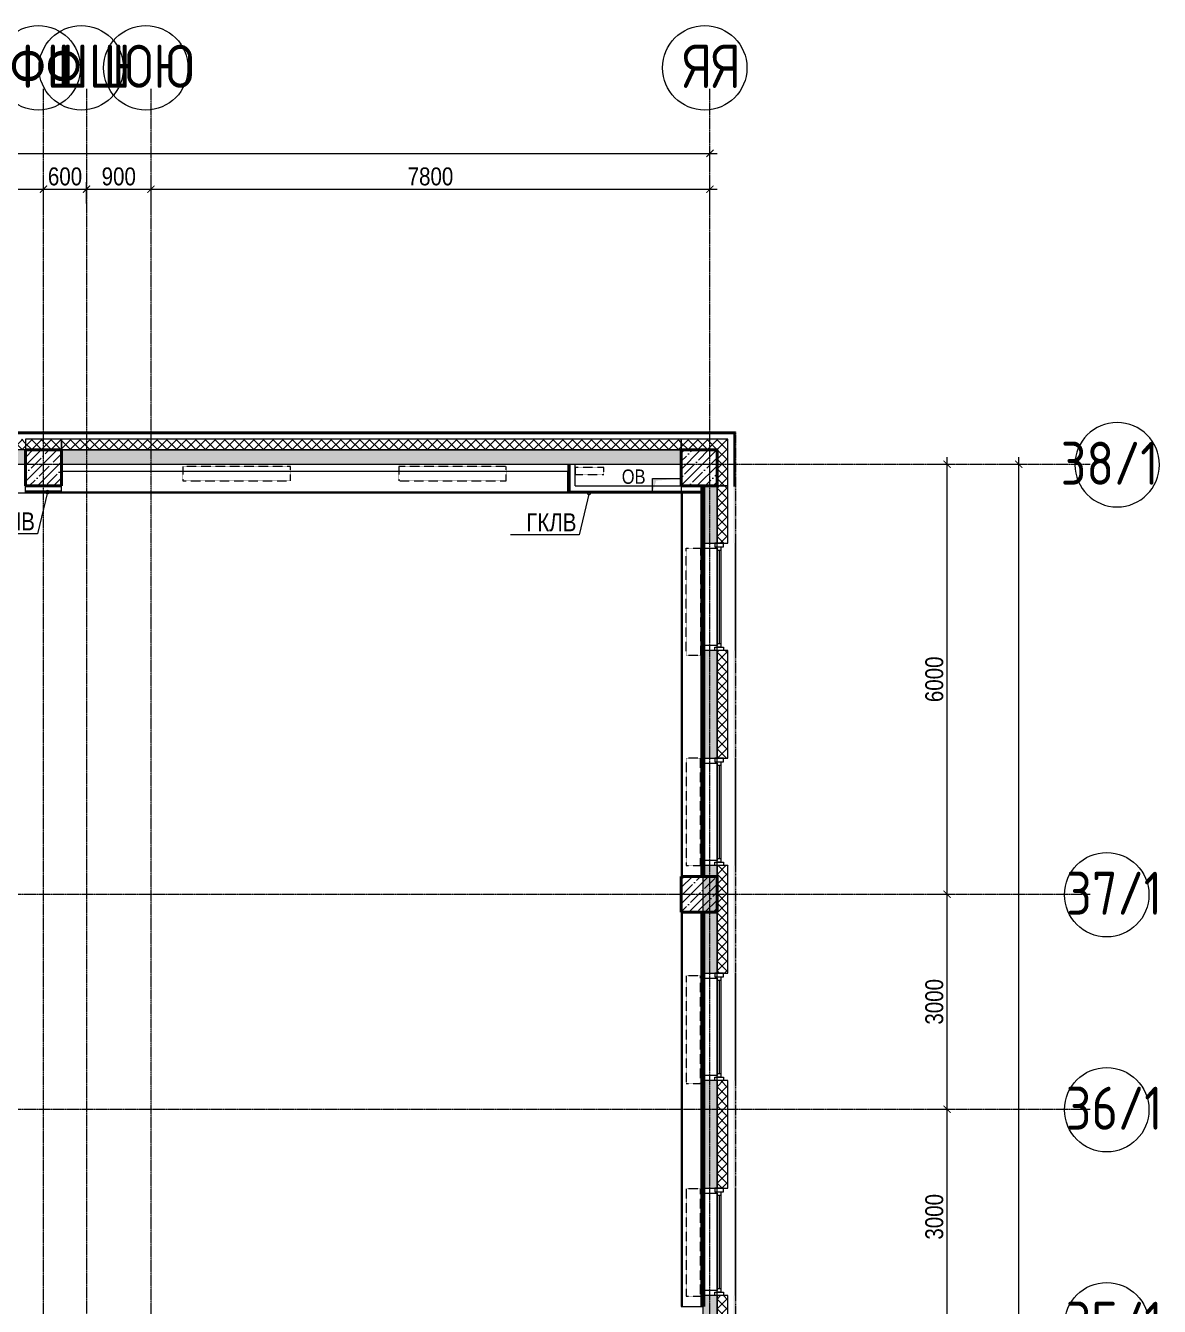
# Model space of a CAD drawing. Header units: millimetres. Extents: x -231292 to 573618, y -153144 to 564035.
# Drawn here: x 113933 to 129756, y 136180 to 154051 of the extents above; entities that cross this region are included whole.
import ezdxf
from ezdxf import colors
from ezdxf.entities.mleader import LeaderData, LeaderLine
from ezdxf.enums import TextEntityAlignment as Align
from ezdxf.math import Vec2, Vec3

# ---------------------------------------------------------------- set-up
doc = ezdxf.new("R2010")
doc.units = ezdxf.units.MM
for name, pattern in [('CENTER2', [28.575, 19.05, -3.175, 3.175, -3.175]), ('DASHED', [19.05, 12.7, -6.35]), ('HIDDEN2', [4.7625, 3.175, -1.5875])]:
    doc.linetypes.add(name, pattern=pattern)
doc.layers.get('0').update_dxf_attribs({"color": 250})
doc.layers.get('Defpoints').update_dxf_attribs({"color": 250})
for name, color, linetype, lineweight in [('11.4_11.5) Восст штроб. шпакл баз. 2 сл крс', 212, 'Continuous', 90), ('A-Wall_Материал_Газоблок_Контур', 250, 'Continuous', 0), ('АР_Колонны', 250, 'Continuous', 35), ('АР_Окна', 250, 'Continuous', 5), ('АР_Отопительные приборы', 250, 'HIDDEN2', 0), ('АР_Стены ЖБ', 250, 'Continuous', 35), ('АР_Стены ПЕНОблок', 250, 'Continuous', 20), ('АР_Утеплитель', 250, 'Continuous', 0), ('АР_Штриховка', 250, 'Continuous', 0), ('Зашивка радиаторов тип 5 (спорт желтый)', 250, 'Continuous', 0), ('Зашивки ГКЛ на всю высоту', 250, 'Continuous', 0), ('КМ_Фахверки', 250, 'Continuous', 80), ('ОВ_Отопление', 250, 'Continuous', 0), ('Размеры зашивки ГКЛ', 250, 'Continuous', 0), ('РД_Оси_100', 250, 'Continuous', 0), ('РД_Оси_размер', 250, 'Continuous', 0)]:
    doc.layers.add(name, color=color, linetype=linetype, lineweight=lineweight)
doc.layers.add('АР_Делит', color=250, linetype='Continuous', lineweight=0, plot=False)
doc.styles.add('style1', font='ARIALN.TTF')
doc.styles.add('ккк', font='isocpeur.ttf', dxfattribs={"width": 0.85, "oblique": 15})
doc.dimstyles.new('Dim100_ареал', dxfattribs={"dimscale": 100, "dimtxt": 2.5, "dimasz": 1, "dimexe": 1, "dimexo": 1, "dimgap": 0.5, "dimtad": 1, "dimzin": 12, "dimdsep": 46, "dimtxsty": 'style1', "dimblk": 'ARCHTICK', "dimcen": 1, "dimdle": 1, "dimclrd": 256, "dimclre": 256, "dimaunit": 1, "dimadec": 0, "dimazin": 3, "dimtfac": 1, "dimtmove": 1, "dimatfit": 3, "dimldrblk": 'OPEN30', "dimfxl": 2, "dimfxlon": 1, "dimtolj": 1, "dimtzin": 0, "dimlwd": 9, "dimlwe": 9, "dimarcsym": 0})
pattern_1 = [(45, (8883.4, 13229.69), (-112.2532, 112.2532), []), (45, (8995.66, 13229.69), (-112.2532, 112.2532), [198.4375, -39.6875, 0, -39.6875])]
pattern_2 = [(45, (8883.4, 13229.69), (-67.35192, 67.35192), []), (135, (8883.4, 13229.69), (-67.35192, -67.35192), [])]
pattern_3 = [(0, (8883.4027, 13229.6861), (0, 1), [])]

# ---------------------------------------------------------------- blocks, each defined once
blk = doc.blocks.new('A-iden')
at = {"linetype": 'Continuous', "lineweight": 5}
blk.add_circle((-0.73, -4.06), 5.89, dxfattribs=at)
at = {"color": 0, "linetype": 'Continuous', "lineweight": 20, "style": 'ккк', "width": 0.85}
blk.add_attdef('ID', text='', height=6, dxfattribs=at).set_placement((0.31, -3.85), align=Align.MIDDLE_CENTER)
blk = doc.blocks.new('_ArchTick')
at = {"color": 0, "linetype": 'ByBlock', "const_width": 0.15}
blk.add_lwpolyline([(-0.5, -0.5), (0.5, 0.5)], dxfattribs=at)
blk = doc.blocks.new('*D1460')
at = {"layer": 'Defpoints', "color": 0, "transparency": 16777216}
for p in [(116910, 125700), (117910, 125700), (116910, 122700)]:
    blk.add_point(p, dxfattribs=at)
at = {"layer": 'РД_Оси_размер', "lineweight": 9, "transparency": 16777216}
for p, q in [((117710, 125700), (118010, 125700)), ((117910, 122600), (117910, 125800)), ((117710, 122700), (118010, 122700))]:
    blk.add_line(p, q, dxfattribs=at)
at = {"layer": 'РД_Оси_размер', "lineweight": 9, "transparency": 16777216, "xscale": 100, "yscale": 100, "zscale": 100}
for p, rotation in [((117910, 125700), 90), ((117910, 122700), 270)]:
    blk.add_blockref('_ArchTick', p, dxfattribs=dict(at, rotation=rotation))
at = {"layer": 'РД_Оси_размер', "color": 0, "transparency": 16777216, "insert": (117732, 124200), "char_height": 250, "attachment_point": 5, "rotation": 90, "style": 'style1'}
blk.add_mtext('\\A1;3000', dxfattribs=at)
blk = doc.blocks.new('_Open30')
at = {"color": 0, "linetype": 'ByBlock', "lineweight": -2}
for p, q in [((-1, 0.27), (0, 0)), ((0, 0), (-1, -0.27)), ((0, 0), (-1, 0))]:
    blk.add_line(p, q, dxfattribs=at)
blk = doc.blocks.new('*D1461')
at = {"layer": 'Defpoints', "color": 0, "transparency": 16777216}
for p in [(116910, 128700), (117910, 128700), (116910, 125700)]:
    blk.add_point(p, dxfattribs=at)
at = {"layer": 'РД_Оси_размер', "lineweight": 9, "transparency": 16777216}
for p, q in [((117710, 128700), (118010, 128700)), ((117910, 125600), (117910, 128800)), ((117710, 125700), (118010, 125700))]:
    blk.add_line(p, q, dxfattribs=at)
at = {"layer": 'РД_Оси_размер', "lineweight": 9, "transparency": 16777216, "xscale": 100, "yscale": 100, "zscale": 100}
for p, rotation in [((117910, 128700), 90), ((117910, 125700), 270)]:
    blk.add_blockref('_ArchTick', p, dxfattribs=dict(at, rotation=rotation))
at = {"layer": 'РД_Оси_размер', "color": 0, "transparency": 16777216, "insert": (117732, 127200), "char_height": 250, "attachment_point": 5, "rotation": 90, "style": 'style1'}
blk.add_mtext('\\A1;3000', dxfattribs=at)
blk = doc.blocks.new('*D1462')
at = {"layer": 'Defpoints', "color": 0, "transparency": 16777216}
for p in [(116910, 134700), (117910, 134700), (116910, 128700)]:
    blk.add_point(p, dxfattribs=at)
at = {"layer": 'РД_Оси_размер', "lineweight": 9, "transparency": 16777216}
for p, q in [((117910, 128600), (117910, 134800)), ((117710, 134700), (118010, 134700)), ((117710, 128700), (118010, 128700))]:
    blk.add_line(p, q, dxfattribs=at)
at = {"layer": 'РД_Оси_размер', "lineweight": 9, "transparency": 16777216, "xscale": 100, "yscale": 100, "zscale": 100}
for p, rotation in [((117910, 134700), 90), ((117910, 128700), 270)]:
    blk.add_blockref('_ArchTick', p, dxfattribs=dict(at, rotation=rotation))
at = {"layer": 'РД_Оси_размер', "color": 0, "transparency": 16777216, "insert": (117732, 131700), "char_height": 250, "attachment_point": 5, "rotation": 90, "style": 'style1'}
blk.add_mtext('\\A1;6000', dxfattribs=at)
blk = doc.blocks.new('*D1463')
at = {"layer": 'Defpoints', "color": 0, "transparency": 16777216}
for p in [(116910, 134700), (118910, 134700), (116910, 100800)]:
    blk.add_point(p, dxfattribs=at)
at = {"layer": 'РД_Оси_размер', "lineweight": 9, "transparency": 16777216}
for p, q in [((118910, 100700), (118910, 134800)), ((118710, 134700), (119010, 134700)), ((118710, 100800), (119010, 100800))]:
    blk.add_line(p, q, dxfattribs=at)
at = {"layer": 'РД_Оси_размер', "lineweight": 9, "transparency": 16777216, "xscale": 100, "yscale": 100, "zscale": 100}
for p, rotation in [((118910, 134700), 90), ((118910, 100800), 270)]:
    blk.add_blockref('_ArchTick', p, dxfattribs=dict(at, rotation=rotation))
at = {"layer": 'РД_Оси_размер', "color": 0, "transparency": 16777216, "insert": (118732, 117750), "char_height": 250, "attachment_point": 5, "rotation": 90, "style": 'style1'}
blk.add_mtext('\\A1;33900', dxfattribs=at)
blk = doc.blocks.new('*D47')
at = {"layer": 'Defpoints', "color": 0, "transparency": 16777216}
for p in [(114600, 139039), (73200, 137039), (114600, 137039)]:
    blk.add_point(p, dxfattribs=at)
at = {"layer": 'РД_Оси_размер', "color": 0, "lineweight": 5, "transparency": 16777216}
for p, q in [((73200, 138839), (73200, 139139)), ((114600, 138839), (114600, 139139)), ((73100, 139039), (114700, 139039))]:
    blk.add_line(p, q, dxfattribs=at)
at = {"layer": 'РД_Оси_размер', "color": 0, "lineweight": 5, "transparency": 16777216, "xscale": 100, "yscale": 100, "zscale": 100, "rotation": 180}
blk.add_blockref('_ArchTick', (73200, 139039), dxfattribs=at)
at = {"layer": 'РД_Оси_размер', "color": 0, "lineweight": 5, "transparency": 16777216, "xscale": 100, "yscale": 100, "zscale": 100}
blk.add_blockref('_ArchTick', (114600, 139039), dxfattribs=at)
at = {"layer": 'РД_Оси_размер', "color": 0, "transparency": 16777216, "insert": (93900, 139216), "char_height": 250, "attachment_point": 5, "style": 'style1'}
blk.add_mtext('\\A1;41400', dxfattribs=at)
blk = doc.blocks.new('*D1508')
at = {"layer": 'Defpoints', "color": 0, "transparency": 16777216}
for p in [(105300, 138539), (103200, 137039), (105300, 137039)]:
    blk.add_point(p, dxfattribs=at)
at = {"layer": 'РД_Оси_размер', "lineweight": 9, "transparency": 16777216}
for p, q in [((103100, 138539), (105400, 138539)), ((103200, 138339), (103200, 138639)), ((105300, 138339), (105300, 138639))]:
    blk.add_line(p, q, dxfattribs=at)
at = {"layer": 'РД_Оси_размер', "lineweight": 9, "transparency": 16777216, "xscale": 100, "yscale": 100, "zscale": 100, "rotation": 180}
blk.add_blockref('_ArchTick', (103200, 138539), dxfattribs=at)
at = {"layer": 'РД_Оси_размер', "lineweight": 9, "transparency": 16777216, "xscale": 100, "yscale": 100, "zscale": 100}
blk.add_blockref('_ArchTick', (105300, 138539), dxfattribs=at)
at = {"layer": 'РД_Оси_размер', "color": 0, "transparency": 16777216, "insert": (104250, 138716), "char_height": 250, "attachment_point": 5, "style": 'style1'}
blk.add_mtext('\\A1;2100', dxfattribs=at)
blk = doc.blocks.new('*D1509')
at = {"layer": 'Defpoints', "color": 0, "transparency": 16777216}
for p in [(105900, 138539), (105300, 137039), (105900, 137039)]:
    blk.add_point(p, dxfattribs=at)
at = {"layer": 'РД_Оси_размер', "lineweight": 9, "transparency": 16777216}
for p, q in [((105200, 138539), (106000, 138539)), ((105300, 138339), (105300, 138639)), ((105900, 138339), (105900, 138639))]:
    blk.add_line(p, q, dxfattribs=at)
at = {"layer": 'РД_Оси_размер', "lineweight": 9, "transparency": 16777216, "xscale": 100, "yscale": 100, "zscale": 100, "rotation": 180}
blk.add_blockref('_ArchTick', (105300, 138539), dxfattribs=at)
at = {"layer": 'РД_Оси_размер', "lineweight": 9, "transparency": 16777216, "xscale": 100, "yscale": 100, "zscale": 100}
blk.add_blockref('_ArchTick', (105900, 138539), dxfattribs=at)
at = {"layer": 'РД_Оси_размер', "color": 0, "transparency": 16777216, "insert": (105600, 138716), "char_height": 250, "attachment_point": 5, "style": 'style1'}
blk.add_mtext('\\A1;600', dxfattribs=at)
blk = doc.blocks.new('*D1510')
at = {"layer": 'Defpoints', "color": 0, "transparency": 16777216}
for p in [(106800, 138539), (105900, 137039), (106800, 137039)]:
    blk.add_point(p, dxfattribs=at)
at = {"layer": 'РД_Оси_размер', "lineweight": 9, "transparency": 16777216}
for p, q in [((105800, 138539), (106900, 138539)), ((105900, 138339), (105900, 138639)), ((106800, 138339), (106800, 138639))]:
    blk.add_line(p, q, dxfattribs=at)
at = {"layer": 'РД_Оси_размер', "lineweight": 9, "transparency": 16777216, "xscale": 100, "yscale": 100, "zscale": 100, "rotation": 180}
blk.add_blockref('_ArchTick', (105900, 138539), dxfattribs=at)
at = {"layer": 'РД_Оси_размер', "lineweight": 9, "transparency": 16777216, "xscale": 100, "yscale": 100, "zscale": 100}
blk.add_blockref('_ArchTick', (106800, 138539), dxfattribs=at)
at = {"layer": 'РД_Оси_размер', "color": 0, "transparency": 16777216, "insert": (106350, 138716), "char_height": 250, "attachment_point": 5, "style": 'style1'}
blk.add_mtext('\\A1;900', dxfattribs=at)
blk = doc.blocks.new('*D1511')
at = {"layer": 'Defpoints', "color": 0, "transparency": 16777216}
for p in [(114600, 138539), (106800, 137039), (114600, 137039)]:
    blk.add_point(p, dxfattribs=at)
at = {"layer": 'РД_Оси_размер', "lineweight": 9, "transparency": 16777216}
for p, q in [((106700, 138539), (114700, 138539)), ((106800, 138339), (106800, 138639)), ((114600, 138339), (114600, 138639))]:
    blk.add_line(p, q, dxfattribs=at)
at = {"layer": 'РД_Оси_размер', "lineweight": 9, "transparency": 16777216, "xscale": 100, "yscale": 100, "zscale": 100, "rotation": 180}
blk.add_blockref('_ArchTick', (106800, 138539), dxfattribs=at)
at = {"layer": 'РД_Оси_размер', "lineweight": 9, "transparency": 16777216, "xscale": 100, "yscale": 100, "zscale": 100}
blk.add_blockref('_ArchTick', (114600, 138539), dxfattribs=at)
at = {"layer": 'РД_Оси_размер', "color": 0, "transparency": 16777216, "insert": (110700, 138716), "char_height": 250, "attachment_point": 5, "style": 'style1'}
blk.add_mtext('\\A1;7800', dxfattribs=at)
blk = doc.blocks.new('otv')
at = {"linetype": 'Continuous'}
blk.add_lwpolyline([(0, -1), (0, 0), (1, 0), (1, -1)], close=True, dxfattribs=at)
blk.add_solid([(0, -1), (0, 0), (0.135, -0.137), (1, 0)], dxfattribs=at)
blk = doc.blocks.new('_DotSmall')
at = {"color": 0, "linetype": 'ByBlock', "const_width": 0.5}
blk.add_lwpolyline([(-0.0625, 0, 1), (0.0625, 0, 1)], format="xyb", close=True, dxfattribs=at)
blk = doc.blocks.new('СОШ_2200_АР_ОСИ_М100_28.05.24')
at = {"layer": 'АР_Делит', "color": 5, "linetype": 'DASHED'}
blk.add_lwpolyline([(-355, 13145), (-355, 100855), (37145, 100855), (37145, 129155), (72745, 129155), (72745, 135155), (114955, 135155), (114955, -355)], dxfattribs=at)
at = {"layer": 'РД_Оси_100', "linetype": 'CENTER2'}
for p, q in [((114600, -6155), (114600, 139938.679)), ((-5954.958, 134700), (119910, 134700)), ((-5954.958, 128700), (119910, 128700)), ((-5954.958, 125700), (119910, 125700))]:
    blk.add_line(p, q, dxfattribs=at)
for points in [[(105300, -6155), (105300, 139938.679)], [(105900, 139938.679), (105900, -6155)], [(106800, -6155), (106800, 139938.679)]]:
    blk.add_lwpolyline(points, dxfattribs=at)
at = {"layer": 'РД_Оси_100', "color": 0, "xscale": 100, "yscale": 100, "zscale": 100}
for p, values in [((105300, 140638.679), {'ID': 'ФФ'}), ((105900, 140638.679), {'ID': 'ШШ'}), ((106800, 140638.679), {'ID': 'ЮЮ'}), ((114600, 140638.679), {'ID': 'ЯЯ'}), ((120210, 129100), {'ID': '37/1'}), ((120210, 126100), {'ID': '36/1'}), ((120210, 123100), {'ID': '35/1'})]:
    blk.add_blockref('A-iden', p, dxfattribs=at).add_auto_attribs(values)
at = {"layer": 'РД_Оси_100', "color": 0}
ref = blk.add_blockref('A-iden', (120210, 135100), dxfattribs=dict(at, xscale=-100, yscale=100, zscale=100))
ref.add_attrib('ID', '38/1', dxfattribs={"layer": '0', "color": 0, "linetype": 'Continuous', "lineweight": 20, "height": 600, "style": 'ккк', "width": 0.85}).set_placement((120178.57, 134714.738), align=Align.MIDDLE_CENTER)
at = {"layer": 'РД_Оси_размер'}
for base, p1, p2, picture, middle in [((114600, 139038.679), (73200, 137038.679), (114600, 137038.679), '*D47', (93900, 139216.322)), ((105300, 138538.679), (103200, 137038.679), (105300, 137038.679), '*D1508', (104250, 138716.322)), ((105900, 138538.679), (105300, 137038.679), (105900, 137038.679), '*D1509', (105600, 138716.322)), ((106800, 138538.679), (105900, 137038.679), (106800, 137038.679), '*D1510', (106350, 138716.322)), ((114600, 138538.679), (106800, 137038.679), (114600, 137038.679), '*D1511', (110700, 138716.322))]:
    dim = blk.add_linear_dim(base=base, p1=p1, p2=p2, dimstyle='Dim100_ареал', dxfattribs=at)
    dim.commit()
    dim.dimension.update_dxf_attribs({"geometry": picture, "text_midpoint": middle})
for base, p1, p2, picture, middle in [((117910, 134700), (116910, 128700), (116910, 134700), '*D1462', (117732.357, 131700)), ((118910, 134700), (116910, 100800), (116910, 134700), '*D1463', (118732.357, 117750)), ((117910, 128700), (116910, 125700), (116910, 128700), '*D1461', (117732.357, 127200)), ((117910, 125700), (116910, 122700), (116910, 125700), '*D1460', (117732.357, 124200))]:
    dim = blk.add_linear_dim(base=base, p1=p1, p2=p2, angle=90, dimstyle='Dim100_ареал', dxfattribs=at)
    dim.commit()
    dim.dimension.update_dxf_attribs({"geometry": picture, "text_midpoint": middle})

msp = doc.modelspace()

# ---------------------------------------------------------------- hatches: boundary and pattern name
at = {"layer": 'АР_Штриховка', "linetype": 'Continuous', "lineweight": 0}
h = msp.add_hatch(dxfattribs=at)
h.set_pattern_fill('_U', color=256, style=0, pattern_type=0)
h.set_pattern_definition([(360, (8883.4027, 13229.6861), (2e-10, 1), [])])
h.paths.add_polyline_path([(105083.4, 148384.686), (105083.4, 148359.686), (113933.403, 148359.686), (113933.403, 148384.686)], flags=0)
h = msp.add_hatch(dxfattribs=at)
h.set_pattern_fill('_U', color=256, style=0, pattern_type=0)
h.set_pattern_definition(pattern_3)
h.paths.add_polyline_path([(113933.403, 148384.686), (113933.403, 148359.686), (114433.403, 148359.686), (114433.403, 148384.686)], flags=0)
h = msp.add_hatch(dxfattribs=at)
h.set_pattern_fill('_U', color=256, style=0, pattern_type=0)
h.set_pattern_definition(pattern_3)
h.paths.add_polyline_path([(114433.403, 148384.686), (114433.403, 148359.686), (123083.403, 148359.686), (123083.403, 148384.686)], flags=0)
h = msp.add_hatch(dxfattribs=at)
h.set_pattern_fill('_U', color=256, style=0, pattern_type=0)
h.set_pattern_definition([(360, (8883.4027, 13229.6861), (0, 1), [])])
h.paths.add_polyline_path([(123083.403, 148384.686), (123083.403, 148359.686), (123813.403, 148359.686), (123838.403, 148384.686)], flags=0)
h = msp.add_hatch(dxfattribs=at)
h.set_pattern_fill('_U', color=256, angle=-360, style=0, pattern_type=0)
h.set_pattern_definition([(360, (8883.4027, 13229.6861), (-2e-16, 1), [])])
h.paths.add_polyline_path([(123838.403, 148384.686), (123813.403, 148359.686), (123813.403, 147629.686), (123838.403, 147629.686)], flags=0)
h = msp.add_hatch(dxfattribs=at)
h.set_pattern_fill('ANSI37', color=256, scale=30, style=0)
h.set_pattern_definition([(45, (8883.4, 13229.69), (-67.35192, 67.35192), []), (135, (8883.4, 13229.69), (-67.35192, -67.35192), [])])
h.paths.add_polyline_path([(105083.4, 148279.686), (105083.4, 148129.686), (113933.403, 148129.686), (113933.403, 148279.686)], flags=0)
h = msp.add_hatch(dxfattribs=at)
h.set_pattern_fill('ANSI37', color=256, scale=30, style=0)
h.set_pattern_definition(pattern_2)
h.paths.add_polyline_path([(113933.403, 148279.686), (113933.403, 148129.686), (114433.403, 148129.686), (114433.403, 148279.686)], flags=0)
h = msp.add_hatch(dxfattribs=at)
h.set_pattern_fill('ANSI37', color=256, scale=30, style=0)
h.set_pattern_definition(pattern_2)
h.paths.add_polyline_path([(114433.403, 148279.686), (114433.403, 148129.686), (123083.403, 148129.686), (123083.403, 148279.686)], flags=0)
h = msp.add_hatch(dxfattribs=at)
h.set_pattern_fill('ANSI37', color=256, scale=30, style=0)
h.set_pattern_definition([(45, (8883.4, 13229.69), (-67.35192, 67.35192), []), (135, (8883.4, 13229.69), (-67.35192, -67.35192), [])])
h.paths.add_polyline_path([(123083.403, 148279.686), (123083.403, 148129.686), (123583.403, 148129.686), (123733.403, 148279.686)], flags=0)
h = msp.add_hatch(dxfattribs=at)
h.set_pattern_fill('ANSI37', color=256, scale=30, angle=-360, style=0)
h.set_pattern_definition([(45, (8883.4, 13229.69), (-67.35192, 67.35192), []), (135, (8883.4, 13229.69), (-67.35192, -67.35192), [])])
h.paths.add_polyline_path([(123733.403, 148279.686), (123583.403, 148129.686), (123583.403, 147629.686), (123733.403, 147629.686)], flags=0)
h = msp.add_hatch(dxfattribs=at)
h.set_pattern_fill('AR-CONC', color=256, style=0)
h.set_pattern_definition([(50, (8883.4, 13229.69), (182.18467, -15.93909), [19.05, -209.55]), (355, (8883.4, 13229.69), (-35.24342, 191.05685), [15.24, -167.64058]), (100.45144, (8898.58, 13228.36), (146.94125, 175.11775), [16.19, -178.09024]), (46.1842, (8883.4, 13280.49), (271.07904, -42.04233), [28.575, -314.325]), (96.63556, (8906, 13276.98), (237.40413, 247.42612), [24.28502, -267.1356]), (351.18415, (8883.4, 13280.5), (237.40413, 247.42612), [22.85997, -251.45973]), (21, (8908.8, 13267.79), (151.61439, -102.2652), [19.05, -209.55]), (326, (8908.8, 13267.79), (61.80203, 184.18797), [15.24, -167.64]), (71.45144, (8921.44, 13259.26), (213.41642, 81.92277), [16.19, -178.08994]), (37.5, (8883.4, 13229.686), (3.088603, 84.55504), [0, -165.608, 0, -170.18, 0, -168.275]), (7.5, (8883.4, 13229.69), (66.819663, 100.180575), [0, -97.028, 0, -161.798, 0, -64.135]), (327.5, (8826.76, 13229.686), (135.590595, -5.728744), [0, -63.5, 0, -198.12, 0, -262.89]), (317.5, (8801.36, 13229.69), (148.12918, 25.42649), [0, -82.55, 0, -131.572, 0, -186.69])])
h.paths.add_polyline_path([(105083.4, 148129.686), (105083.4, 147929.686), (113933.403, 147929.686), (113933.403, 148129.686)], flags=0)
at = {"layer": 'АР_Штриховка', "linetype": 'Continuous', "lineweight": 5}
h = msp.add_hatch(dxfattribs=at)
h.set_pattern_fill('ANSI35', color=256, scale=25, style=0)
h.set_pattern_definition(pattern_1)
h.paths.add_polyline_path([(113933.403, 147629.686), (114433.403, 147629.686), (114433.403, 148129.686), (113933.403, 148129.686)], flags=0)
at = {"layer": 'АР_Штриховка', "linetype": 'Continuous', "lineweight": 0}
h = msp.add_hatch(dxfattribs=at)
h.set_pattern_fill('AR-CONC', color=256, style=0)
h.set_pattern_definition([(50, (8883.4, 13229.69), (182.18467, -15.93909), [19.05, -209.55]), (355, (8883.4, 13229.69), (-35.24342, 191.05685), [15.24, -167.64058]), (100.45144, (8898.58, 13228.36), (146.94125, 175.11775), [16.19, -178.09024]), (46.1842, (8883.4, 13280.49), (271.07904, -42.04233), [28.575, -314.325]), (96.63556, (8906, 13276.98), (237.40413, 247.42612), [24.28502, -267.1356]), (351.18415, (8883.4, 13280.5), (237.40413, 247.42612), [22.85997, -251.45973]), (21, (8908.8, 13267.79), (151.61439, -102.2652), [19.05, -209.55]), (326, (8908.8, 13267.79), (61.80203, 184.18797), [15.24, -167.64]), (71.45144, (8921.44, 13259.26), (213.41642, 81.92277), [16.19, -178.08994]), (37.5, (8883.4, 13229.686), (3.088603, 84.55504), [0, -165.608, 0, -170.18, 0, -168.275]), (7.5, (8883.4, 13229.69), (66.819663, 100.180575), [0, -97.028, 0, -161.798, 0, -64.135]), (327.5, (8826.76, 13229.686), (135.590595, -5.728744), [0, -63.5, 0, -198.12, 0, -262.89]), (317.5, (8801.36, 13229.69), (148.12918, 25.42649), [0, -82.55, 0, -131.572, 0, -186.69])])
h.paths.add_polyline_path([(114433.403, 148129.686), (114433.403, 147929.686), (123083.403, 147929.686), (123083.403, 148129.686)], flags=0)
at = {"layer": 'АР_Штриховка', "linetype": 'Continuous', "lineweight": 5}
h = msp.add_hatch(dxfattribs=at)
h.set_pattern_fill('ANSI35', color=256, scale=25, style=0)
h.set_pattern_definition(pattern_1)
h.paths.add_polyline_path([(123083.403, 147629.686), (123583.403, 147629.686), (123583.403, 148129.686), (123083.403, 148129.686)], flags=0)
at = {"layer": 'АР_Штриховка', "linetype": 'Continuous', "lineweight": 0}
h = msp.add_hatch(dxfattribs=at)
h.set_pattern_fill('AR-CONC', color=256, angle=-360, style=0)
h.set_pattern_definition([(50, (8883.4, 13229.69), (182.18467, -15.93909), [19.05, -209.55]), (355, (8883.4, 13229.69), (-35.24342, 191.05685), [15.24, -167.64058]), (100.45144, (8898.58, 13228.36), (146.94125, 175.11775), [16.19, -178.09024]), (46.1842, (8883.4, 13280.49), (271.07904, -42.04233), [28.575, -314.325]), (96.63556, (8906, 13276.98), (237.40413, 247.42612), [24.28502, -267.1356]), (351.18415, (8883.4, 13280.5), (237.40413, 247.42612), [22.85997, -251.45973]), (21, (8908.8, 13267.79), (151.61439, -102.2652), [19.05, -209.55]), (326, (8908.8, 13267.79), (61.80203, 184.18797), [15.24, -167.64]), (71.45144, (8921.44, 13259.26), (213.41642, 81.92277), [16.19, -178.08994]), (37.5, (8883.4, 13229.686), (3.088603, 84.55504), [0, -165.608, 0, -170.18, 0, -168.275]), (7.5, (8883.4, 13229.69), (66.819663, 100.180575), [0, -97.028, 0, -161.798, 0, -64.135]), (327.5, (8826.76, 13229.686), (135.590595, -5.728744), [0, -63.5, 0, -198.12, 0, -262.89]), (317.5, (8801.36, 13229.69), (148.12918, 25.42649), [0, -82.55, 0, -131.572, 0, -186.69])])
h.paths.add_polyline_path([(123583.403, 147629.686), (123383.403, 147629.686), (123383.403, 146829.686), (123583.403, 146829.686)], flags=0)
h.paths.add_polyline_path([(123583.403, 145329.686), (123383.403, 145329.686), (123383.403, 143829.686), (123583.403, 143829.686)], flags=0)
h.paths.add_polyline_path([(123583.403, 142329.686), (123383.403, 142329.686), (123383.403, 140829.686), (123583.403, 140829.686)], flags=0)
h.paths.add_polyline_path([(123583.403, 139329.686), (123383.403, 139329.686), (123383.403, 137829.686), (123583.403, 137829.686)], flags=0)
h.paths.add_polyline_path([(123583.403, 136329.686), (123383.403, 136329.686), (123383.403, 134829.686), (123583.403, 134829.686)], flags=0)
h.paths.add_polyline_path([(123583.403, 133329.686), (123383.403, 133329.686), (123383.403, 131829.686), (123583.403, 131829.686)], flags=0)
h.paths.add_polyline_path([(123583.403, 130329.686), (123383.403, 130329.686), (123383.403, 128829.686), (123583.403, 128829.686)], flags=0)
h.paths.add_polyline_path([(123583.403, 127329.686), (123383.403, 127329.686), (123383.403, 125829.686), (123583.403, 125829.686)], flags=0)
h.paths.add_polyline_path([(123583.403, 124329.686), (123383.403, 124329.686), (123383.403, 122829.686), (123583.403, 122829.686)], flags=0)
h.paths.add_polyline_path([(123583.403, 121329.686), (123383.403, 121329.686), (123383.403, 119829.686), (123583.403, 119829.686)], flags=0)
h.paths.add_polyline_path([(123583.403, 118329.686), (123383.403, 118329.686), (123383.403, 116929.686), (123583.403, 116929.686)], flags=0)
h.paths.add_polyline_path([(123583.403, 114829.686), (123383.403, 114829.686), (123383.403, 114279.686), (123583.403, 114279.686)], flags=0)
h = msp.add_hatch(dxfattribs=at)
h.set_pattern_fill('ANSI37', color=256, scale=30, angle=-360, style=0)
h.set_pattern_definition([(45, (8883.4, 13229.69), (-67.35192, 67.35192), []), (135, (8883.4, 13229.69), (-67.35192, -67.35192), [])])
h.paths.add_polyline_path([(123733.403, 147629.686), (123583.403, 147629.686), (123583.403, 146829.686), (123733.403, 146829.686)], flags=0)
h.paths.add_polyline_path([(123733.403, 145329.686), (123583.403, 145329.686), (123583.403, 143829.686), (123733.403, 143829.686)], flags=0)
h.paths.add_polyline_path([(123733.403, 142329.686), (123583.403, 142329.686), (123583.403, 140829.686), (123733.403, 140829.686)], flags=0)
h.paths.add_polyline_path([(123733.403, 139329.686), (123583.403, 139329.686), (123583.403, 137829.686), (123733.403, 137829.686)], flags=0)
h.paths.add_polyline_path([(123733.403, 136329.686), (123583.403, 136329.686), (123583.403, 134829.686), (123733.403, 134829.686)], flags=0)
h.paths.add_polyline_path([(123733.403, 133329.686), (123583.403, 133329.686), (123583.403, 131829.686), (123733.403, 131829.686)], flags=0)
h.paths.add_polyline_path([(123733.403, 130329.686), (123583.403, 130329.686), (123583.403, 128829.686), (123733.403, 128829.686)], flags=0)
h.paths.add_polyline_path([(123733.403, 127329.686), (123583.403, 127329.686), (123583.403, 125829.686), (123733.403, 125829.686)], flags=0)
h.paths.add_polyline_path([(123733.403, 124329.686), (123583.403, 124329.686), (123583.403, 122829.686), (123733.403, 122829.686)], flags=0)
h.paths.add_polyline_path([(123733.403, 121329.686), (123583.403, 121329.686), (123583.403, 119829.686), (123733.403, 119829.686)], flags=0)
h.paths.add_polyline_path([(123733.403, 118329.686), (123583.403, 118329.686), (123583.403, 116929.686), (123733.403, 116929.686)], flags=0)
h.paths.add_polyline_path([(123733.403, 114829.686), (123583.403, 114829.686), (123583.403, 114279.686), (123733.403, 114279.686)], flags=0)
h = msp.add_hatch(dxfattribs=at)
h.set_pattern_fill('_U', color=256, angle=-360, style=0, pattern_type=0)
h.set_pattern_definition([(360, (8883.4027, 13229.6861), (-2e-16, 1), [])])
h.paths.add_polyline_path([(123838.403, 147629.686), (123813.403, 147629.686), (123813.403, 146829.686), (123838.403, 146829.686)], flags=0)
h.paths.add_polyline_path([(123838.403, 145329.686), (123813.403, 145329.686), (123813.403, 143829.686), (123838.403, 143829.686)], flags=0)
h.paths.add_polyline_path([(123838.403, 142329.686), (123813.403, 142329.686), (123813.403, 140829.686), (123838.403, 140829.686)], flags=0)
h.paths.add_polyline_path([(123838.403, 139329.686), (123813.403, 139329.686), (123813.403, 137829.686), (123838.403, 137829.686)], flags=0)
h.paths.add_polyline_path([(123838.403, 136329.686), (123813.403, 136329.686), (123813.403, 134829.686), (123838.403, 134829.686)], flags=0)
h.paths.add_polyline_path([(123838.403, 133329.686), (123813.403, 133329.686), (123813.403, 131829.686), (123838.403, 131829.686)], flags=0)
h.paths.add_polyline_path([(123838.403, 130329.686), (123813.403, 130329.686), (123813.403, 128829.686), (123838.403, 128829.686)], flags=0)
h.paths.add_polyline_path([(123838.403, 127329.686), (123813.403, 127329.686), (123813.403, 125829.686), (123838.403, 125829.686)], flags=0)
h.paths.add_polyline_path([(123838.403, 124329.686), (123813.403, 124329.686), (123813.403, 122829.686), (123838.403, 122829.686)], flags=0)
h.paths.add_polyline_path([(123838.403, 121329.686), (123813.403, 121329.686), (123813.403, 119829.686), (123838.403, 119829.686)], flags=0)
h.paths.add_polyline_path([(123838.403, 118329.686), (123813.403, 118329.686), (123813.403, 116929.686), (123838.403, 116929.686)], flags=0)
h.paths.add_polyline_path([(123838.403, 114829.686), (123813.403, 114829.686), (123813.403, 114279.686), (123838.403, 114279.686)], flags=0)
at = {"layer": 'АР_Штриховка', "linetype": 'Continuous', "lineweight": 5}
h = msp.add_hatch(dxfattribs=at)
h.set_pattern_fill('ANSI35', color=256, scale=25, style=0)
h.set_pattern_definition(pattern_1)
h.paths.add_polyline_path([(123083.403, 141679.686), (123583.403, 141679.686), (123583.403, 142179.686), (123083.403, 142179.686)], flags=0)

# ---------------------------------------------------------------- linework, layer by layer
at = {"layer": '11.4_11.5) Восст штроб. шпакл баз. 2 сл крс'}
for points in [[(123383.403, 142179.686), (123383.403, 147629.686)], [(123383.403, 136179.686), (123383.403, 141679.686)]]:
    msp.add_lwpolyline(points, dxfattribs=at)
at = {"layer": 'A-Wall_Материал_Газоблок_Контур', "linetype": 'Continuous', "lineweight": 0}
for p, q in [((123383.403, 146829.686), (123383.403, 145329.686)), ((123838.403, 145329.686), (123838.403, 146829.686)), ((123383.403, 143829.686), (123383.403, 142329.686)), ((123838.403, 142329.686), (123838.403, 143829.686)), ((123383.403, 140829.686), (123383.403, 139329.686)), ((123838.403, 139329.686), (123838.403, 140829.686)), ((123383.403, 137829.686), (123383.403, 136329.686)), ((123838.403, 136329.686), (123838.403, 137829.686))]:
    msp.add_line(p, q, dxfattribs=at)
at = {"layer": 'АР_Колонны', "linetype": 'HIDDEN2', "lineweight": 25}
for p, q in [((113933.403, 148129.686), (114433.403, 148129.686)), ((113933.403, 147629.686), (113933.403, 148129.686)), ((114433.403, 148129.686), (114433.403, 147629.686)), ((123083.403, 148129.686), (123583.403, 148129.686)), ((123083.403, 147629.686), (123083.403, 148129.686)), ((123583.403, 148129.686), (123583.403, 147629.686)), ((114433.403, 147629.686), (113933.403, 147629.686)), ((123583.403, 147629.686), (123083.403, 147629.686)), ((123083.403, 142179.686), (123583.403, 142179.686)), ((123083.403, 141679.686), (123083.403, 142179.686)), ((123583.403, 142179.686), (123583.403, 141679.686)), ((123583.403, 141679.686), (123083.403, 141679.686))]:
    msp.add_line(p, q, dxfattribs=at)
at = {"layer": 'АР_Колонны', "linetype": 'Continuous', "lineweight": 35}
for p, q in [((113933.403, 148129.686), (114433.403, 148129.686)), ((113933.403, 147629.686), (113933.403, 148129.686)), ((114433.403, 147629.686), (114433.403, 148129.686)), ((123083.403, 148129.686), (123583.403, 148129.686)), ((123083.403, 147629.686), (123083.403, 148129.686)), ((123583.403, 147629.686), (123583.403, 148129.686)), ((113933.403, 147629.686), (114433.403, 147629.686)), ((123083.403, 147629.686), (123583.403, 147629.686)), ((123083.403, 142179.686), (123583.403, 142179.686)), ((123083.403, 141679.686), (123083.403, 142179.686)), ((123583.403, 141679.686), (123583.403, 142179.686)), ((123083.403, 141679.686), (123583.403, 141679.686))]:
    msp.add_line(p, q, dxfattribs=at)
at = {"layer": 'АР_Окна', "linetype": 'Continuous', "lineweight": 5}
for p, q in [((123383.403, 146829.686), (123383.403, 145329.686)), ((123585.903, 146729.686), (123635.903, 146729.686)), ((123610.903, 146729.686), (123610.903, 145429.686)), ((123838.403, 146829.686), (123838.403, 145329.686)), ((123585.903, 145429.686), (123635.903, 145429.686)), ((123383.403, 143829.686), (123383.403, 142329.686)), ((123585.903, 143729.686), (123635.903, 143729.686)), ((123610.903, 143729.686), (123610.903, 142429.686)), ((123838.403, 143829.686), (123838.403, 142329.686)), ((123585.903, 142429.686), (123635.903, 142429.686)), ((123383.403, 140829.686), (123383.403, 139329.686)), ((123585.903, 140729.686), (123635.903, 140729.686)), ((123610.903, 140729.686), (123610.903, 139429.686)), ((123838.403, 140829.686), (123838.403, 139329.686)), ((123585.903, 139429.686), (123635.903, 139429.686)), ((123383.403, 137829.686), (123383.403, 136329.686)), ((123838.403, 137829.686), (123838.403, 136329.686)), ((123585.903, 137729.686), (123635.903, 137729.686)), ((123610.903, 137729.686), (123610.903, 136429.686)), ((123585.903, 136429.686), (123635.903, 136429.686))]:
    msp.add_line(p, q, dxfattribs=at)
for points in [[(123670.903, 146779.686), (123670.903, 146829.686), (123550.903, 146829.686), (123550.903, 146779.686)], [(123585.903, 146779.686), (123635.903, 146779.686), (123635.903, 145379.686), (123585.903, 145379.686)], [(123670.903, 145379.686), (123670.903, 145329.686), (123550.903, 145329.686), (123550.903, 145379.686)], [(123670.903, 143779.686), (123670.903, 143829.686), (123550.903, 143829.686), (123550.903, 143779.686)], [(123585.903, 143779.686), (123635.903, 143779.686), (123635.903, 142379.686), (123585.903, 142379.686)], [(123670.903, 142379.686), (123670.903, 142329.686), (123550.903, 142329.686), (123550.903, 142379.686)], [(123670.903, 140779.686), (123670.903, 140829.686), (123550.903, 140829.686), (123550.903, 140779.686)], [(123585.903, 140779.686), (123635.903, 140779.686), (123635.903, 139379.686), (123585.903, 139379.686)], [(123670.903, 139379.686), (123670.903, 139329.686), (123550.903, 139329.686), (123550.903, 139379.686)], [(123670.903, 137779.686), (123670.903, 137829.686), (123550.903, 137829.686), (123550.903, 137779.686)], [(123585.903, 137779.686), (123635.903, 137779.686), (123635.903, 136379.686), (123585.903, 136379.686)], [(123670.903, 136379.686), (123670.903, 136329.686), (123550.903, 136329.686), (123550.903, 136379.686)]]:
    msp.add_lwpolyline(points, close=True, dxfattribs=at)
at = {"layer": 'АР_Отопительные приборы'}
for points in [[(117628.755, 147899.686), (116128.755, 147899.686), (116128.755, 147699.686), (117628.755, 147699.686)], [(120640.782, 147899.686), (119140.782, 147899.686), (119140.782, 147699.686), (120640.782, 147699.686)], [(122002.488, 147886.052), (121602.488, 147886.052), (121602.488, 147786.052), (122002.488, 147786.052)], [(123353.403, 145259.898), (123153.403, 145259.898), (123153.403, 146759.898), (123353.403, 146759.898)], [(123353.403, 143831.738), (123153.403, 143831.738), (123153.403, 142331.738), (123353.403, 142331.738)], [(123353.403, 140791.944), (123153.403, 140791.944), (123153.403, 139291.944), (123353.403, 139291.944)], [(123353.403, 137820.806), (123153.403, 137820.806), (123153.403, 136320.806), (123353.403, 136320.806)]]:
    msp.add_lwpolyline(points, close=True, dxfattribs=at)
at = {"layer": 'АР_Стены ЖБ', "linetype": 'Continuous', "lineweight": 40}
for p, q in [((114433.403, 148129.686), (113933.403, 148129.686)), ((113933.403, 148129.686), (113933.403, 147629.686)), ((114433.403, 147629.686), (114433.403, 148129.686)), ((123583.403, 148129.686), (123083.403, 148129.686)), ((123083.403, 148129.686), (123083.403, 147629.686)), ((123583.403, 147629.686), (123583.403, 148129.686)), ((113933.403, 147629.686), (114433.403, 147629.686)), ((123083.403, 147629.686), (123583.403, 147629.686)), ((123583.403, 142179.686), (123083.403, 142179.686)), ((123083.403, 142179.686), (123083.403, 141679.686)), ((123583.403, 141679.686), (123583.403, 142179.686)), ((123083.403, 141679.686), (123583.403, 141679.686))]:
    msp.add_line(p, q, dxfattribs=at)
at = {"layer": 'АР_Стены ПЕНОблок', "linetype": 'Continuous', "lineweight": 20}
for p, q in [((113933.403, 147929.686), (113933.403, 148129.686)), ((114433.403, 148129.686), (114433.403, 147929.686)), ((123083.403, 148129.686), (114433.403, 148129.686)), ((123083.403, 147929.686), (123083.403, 148129.686)), ((105083.4, 147929.686), (113933.403, 147929.686)), ((114433.403, 147929.686), (123083.403, 147929.686)), ((123583.403, 147629.686), (123383.403, 147629.686)), ((123383.403, 147629.686), (123383.403, 146829.686)), ((123583.403, 146829.686), (123583.403, 147629.686)), ((123383.403, 146829.686), (123583.403, 146829.686)), ((123583.403, 145329.686), (123383.403, 145329.686)), ((123383.403, 145329.686), (123383.403, 143829.686)), ((123583.403, 143829.686), (123583.403, 145329.686)), ((123383.403, 143829.686), (123583.403, 143829.686)), ((123583.403, 142329.686), (123383.403, 142329.686)), ((123383.403, 142329.686), (123383.403, 140829.686)), ((123583.403, 140829.686), (123583.403, 142329.686)), ((123383.403, 140829.686), (123583.403, 140829.686)), ((123583.403, 139329.686), (123383.403, 139329.686)), ((123383.403, 139329.686), (123383.403, 137829.686)), ((123583.403, 137829.686), (123583.403, 139329.686)), ((123383.403, 137829.686), (123583.403, 137829.686)), ((123583.403, 136329.686), (123383.403, 136329.686)), ((123383.403, 136329.686), (123383.403, 134829.686)), ((123583.403, 134829.686), (123583.403, 136329.686))]:
    msp.add_line(p, q, dxfattribs=at)
at = {"layer": 'АР_Утеплитель', "linetype": 'Continuous', "lineweight": 0}
for p, q in [((113933.403, 148279.686), (113933.403, 148129.686)), ((114433.403, 148279.686), (113933.403, 148279.686)), ((114433.403, 148129.686), (114433.403, 148279.686)), ((114433.403, 148279.686), (114433.403, 148129.686)), ((123083.403, 148279.686), (114433.403, 148279.686)), ((123083.403, 148279.686), (123083.403, 148129.686)), ((123733.403, 148279.686), (123083.403, 148279.686)), ((123083.403, 148129.686), (123083.403, 148279.686)), ((123733.403, 147629.686), (123733.403, 148279.686)), ((113933.403, 148129.686), (114433.403, 148129.686)), ((114433.403, 148129.686), (123083.403, 148129.686)), ((123083.403, 148129.686), (123583.403, 148129.686)), ((123583.403, 148129.686), (123583.403, 147629.686)), ((123733.403, 147629.686), (123583.403, 147629.686)), ((123583.403, 147629.686), (123583.403, 146829.686)), ((123583.403, 147629.686), (123733.403, 147629.686)), ((123733.403, 146829.686), (123733.403, 147629.686)), ((123583.403, 146829.686), (123733.403, 146829.686)), ((123733.403, 145329.686), (123583.403, 145329.686)), ((123583.403, 145329.686), (123583.403, 143829.686)), ((123733.403, 143829.686), (123733.403, 145329.686)), ((123583.403, 143829.686), (123733.403, 143829.686)), ((123733.403, 142329.686), (123583.403, 142329.686)), ((123583.403, 142329.686), (123583.403, 140829.686)), ((123733.403, 140829.686), (123733.403, 142329.686)), ((123583.403, 140829.686), (123733.403, 140829.686)), ((123733.403, 139329.686), (123583.403, 139329.686)), ((123583.403, 139329.686), (123583.403, 137829.686)), ((123733.403, 137829.686), (123733.403, 139329.686)), ((123583.403, 137829.686), (123733.403, 137829.686)), ((123733.403, 136329.686), (123583.403, 136329.686)), ((123583.403, 136329.686), (123583.403, 134829.686)), ((123733.403, 134829.686), (123733.403, 136329.686))]:
    msp.add_line(p, q, dxfattribs=at)
at = {"layer": 'Зашивка радиаторов тип 5 (спорт желтый)', "linetype": 'Continuous', "lineweight": 0}
for p, q in [((113933.405, 147829.686), (113933.403, 147829.686)), ((113933.405, 147629.686), (113933.405, 147829.686)), ((121502.488, 147829.686), (114433.403, 147829.686)), ((114433.403, 147529.686), (114433.403, 147829.686)), ((121502.488, 147529.686), (121502.488, 147829.686)), ((113933.403, 147629.686), (113933.405, 147629.686)), ((105083.4, 147529.686), (113933.403, 147529.686)), ((114433.403, 147542.186), (121502.488, 147542.186)), ((121502.488, 147542.186), (114433.403, 147542.186)), ((114433.403, 147529.686), (121502.488, 147529.686)), ((123083.403, 147529.686), (123383.403, 147529.686)), ((123083.403, 147529.686), (123083.403, 142179.686)), ((123095.903, 147529.686), (123095.903, 142179.686)), ((123095.903, 142179.686), (123095.903, 147529.686)), ((123383.403, 142179.686), (123383.403, 147529.686)), ((123083.403, 142179.686), (123383.403, 142179.686)), ((123095.903, 141679.686), (123083.403, 141679.686)), ((123083.403, 141679.686), (123083.403, 136179.686)), ((123383.403, 141679.686), (123095.903, 141679.686)), ((123095.903, 141679.686), (123095.903, 136179.686)), ((123095.903, 136179.686), (123095.903, 141679.686)), ((123383.403, 136179.686), (123383.403, 141679.686)), ((123083.403, 136179.686), (123383.403, 136179.686))]:
    msp.add_line(p, q, dxfattribs=at)
at = {"layer": 'Зашивки ГКЛ на всю высоту', "linetype": 'Continuous', "lineweight": 0}
for p, q in [((121502.488, 147929.686), (121602.488, 147929.686)), ((121502.488, 147929.686), (121502.488, 147529.686)), ((121514.988, 147554.686), (121514.988, 147929.686)), ((121514.988, 147929.686), (121514.988, 147542.186)), ((121527.488, 147542.186), (121527.488, 147929.686)), ((121527.488, 147929.686), (121527.488, 147554.686)), ((121602.488, 147629.686), (121602.488, 147929.686)), ((113933.403, 147529.686), (113933.403, 147629.686)), ((114433.403, 147629.686), (113933.403, 147629.686)), ((114433.403, 147529.686), (114433.403, 147629.686)), ((121602.488, 147629.686), (123383.403, 147629.686)), ((123383.403, 147529.686), (123383.403, 147629.686)), ((114433.403, 147554.686), (113933.403, 147554.686)), ((113933.403, 147554.686), (114433.403, 147554.686)), ((114433.403, 147542.186), (113933.403, 147542.186)), ((113933.403, 147542.186), (114433.403, 147542.186)), ((113933.403, 147529.686), (114433.403, 147529.686)), ((121502.488, 147529.686), (123383.403, 147529.686)), ((121514.988, 147554.686), (123383.403, 147554.686)), ((121514.988, 147542.186), (123383.403, 147542.186)), ((121527.488, 147554.686), (123383.403, 147554.686)), ((121527.488, 147542.186), (123383.403, 147542.186))]:
    msp.add_line(p, q, dxfattribs=at)
at = {"layer": 'КМ_Фахверки', "lineweight": 5}
msp.add_lwpolyline([(79583.403, 81804.686), (103283.403, 81804.103), (103283.403, 13129.686), (123583.403, 13129.686), (123583.371, 148129.686), (81883.406, 148129.686), (81883.406, 142129.686), (46283.403, 142129.686), (46283.403, 113829.686), (8783.403, 113829.686), (8783.403, 26629.686), (36583.403, 26629.686), (36583.403, 39729.686), (29083.403, 39729.686), (29083.403, 81804.686), (54383.403, 81804.686), (54383.403, 13129.686), (92083.403, 13129.686), (92083.403, 26829.686), (74683.402, 26829.694), (74683.401, 81804.686), (79584.99, 81804.686)], dxfattribs=at)
at = {"layer": 'КМ_Фахверки', "lineweight": 20}
for points in [[(123383.403, 146759.686), (123583.372, 146759.686), (123583.372, 145399.686), (123383.403, 145399.686)], [(123383.403, 143759.686), (123583.372, 143759.686), (123583.372, 142399.686), (123383.403, 142399.686)], [(123383.403, 140759.686), (123583.372, 140759.686), (123583.372, 139399.686), (123383.403, 139399.686)], [(123383.403, 137759.686), (123583.372, 137759.686), (123583.372, 136399.686), (123383.403, 136399.686)]]:
    msp.add_lwpolyline(points, close=True, dxfattribs=at)

# ---------------------------------------------------------------- block references
at = {"layer": 'ОВ_Отопление', "xscale": 400, "yscale": 200}
msp.add_blockref('otv', (122679.863, 147729.686), dxfattribs=at)
at = {"layer": 'РД_Оси_100'}
msp.add_blockref('СОШ_2200_АР_ОСИ_М100_28.05.24', (8883.403, 13229.686), dxfattribs=at)

# ---------------------------------------------------------------- texts
at = {"layer": 'ОВ_Отопление', "insert": (122418.664, 147756.417), "char_height": 200, "width": 590.00022, "attachment_point": 5, "style": 'style1'}
msp.add_mtext('ОВ', dxfattribs=at)

# ---------------------------------------------------------------- leaders
at = {"layer": 'Размеры зашивки ГКЛ'}
ml = msp.add_multileader_mtext('Standard', dxfattribs=at)
ml.set_content('\\pxsm1;ГКЛВ', color=256, style='style1')
ml.set_leader_properties(color=256, linetype='ByLayer', lineweight=9)
ml.set_arrow_properties(name='DOTSMALL')
ml.build(insert=Vec2(0, 0))
ml.multileader.update_dxf_attribs({"text_left_attachment_type": 6, "text_right_attachment_type": 6, "text_bottom_attachment_type": 10, "dogleg_length": 25, "arrow_head_size": 100})
ctx = ml.context
ctx.base_point, ctx.char_height, ctx.arrow_head_size, ctx.landing_gap_size, ctx.plane_origin = Vec3(113314.421, 146958.389), 250, 100, 50, Vec3(104058.472, 154307.069)
ctx.left_attachment, ctx.right_attachment, ctx.top_attachment = 6, 6, 10
notes = []
notes.append((ctx, [(1, (1, 1, 0), (114100.403, 146958.389), (-1, 0), 25, [(1, [(114238.251, 147542.594)], 0, [])])]))
ctx.mtext.insert, ctx.mtext.width, ctx.mtext.defined_height, ctx.mtext.line_spacing_factor, ctx.mtext.flow_direction = Vec3(113364.421, 147258.389), 1126.26794, 600, 0.3, 5
ml = msp.add_multileader_mtext('Standard', dxfattribs=at)
ml.set_content('\\pxsm1;ГКЛВ', color=256, style='style1')
ml.set_leader_properties(color=256, linetype='ByLayer', lineweight=9)
ml.set_arrow_properties(name='DOTSMALL')
ml.build(insert=Vec2(0, 0))
ml.multileader.update_dxf_attribs({"text_left_attachment_type": 6, "text_right_attachment_type": 6, "text_bottom_attachment_type": 10, "dogleg_length": 25, "arrow_head_size": 100})
ctx = ml.context
ctx.base_point, ctx.char_height, ctx.arrow_head_size, ctx.landing_gap_size, ctx.plane_origin = Vec3(120872.227, 146945.482), 250, 100, 50, Vec3(111616.278, 154294.161)
ctx.left_attachment, ctx.right_attachment, ctx.top_attachment = 6, 6, 10
notes.append((ctx, [(1, (1, 1, 0), (121658.209, 146945.482), (-1, 0), 25, [(1, [(121796.056, 147529.686)], 0, [])])]))
ctx.mtext.insert, ctx.mtext.width, ctx.mtext.defined_height, ctx.mtext.line_spacing_factor, ctx.mtext.flow_direction = Vec3(120922.227, 147245.482), 1126.26794, 600, 0.3, 5
for ctx, leaders in notes:
    for number, flags, end, landing, length, lines in leaders:
        leader = LeaderData()
        leader.index, (leader.has_last_leader_line, leader.has_dogleg_vector, leader.attachment_direction) = number, flags
        leader.last_leader_point, leader.dogleg_vector, leader.dogleg_length = Vec3(end), Vec3(landing), length
        for number, points, colour, breaks in lines:
            line = LeaderLine()
            line.index, line.vertices, line.color, line.breaks = number, Vec3.list(points), colors.encode_raw_color(colour), breaks
            leader.lines.append(line)
        ctx.leaders.append(leader)

doc.saveas('drawing.dxf')
